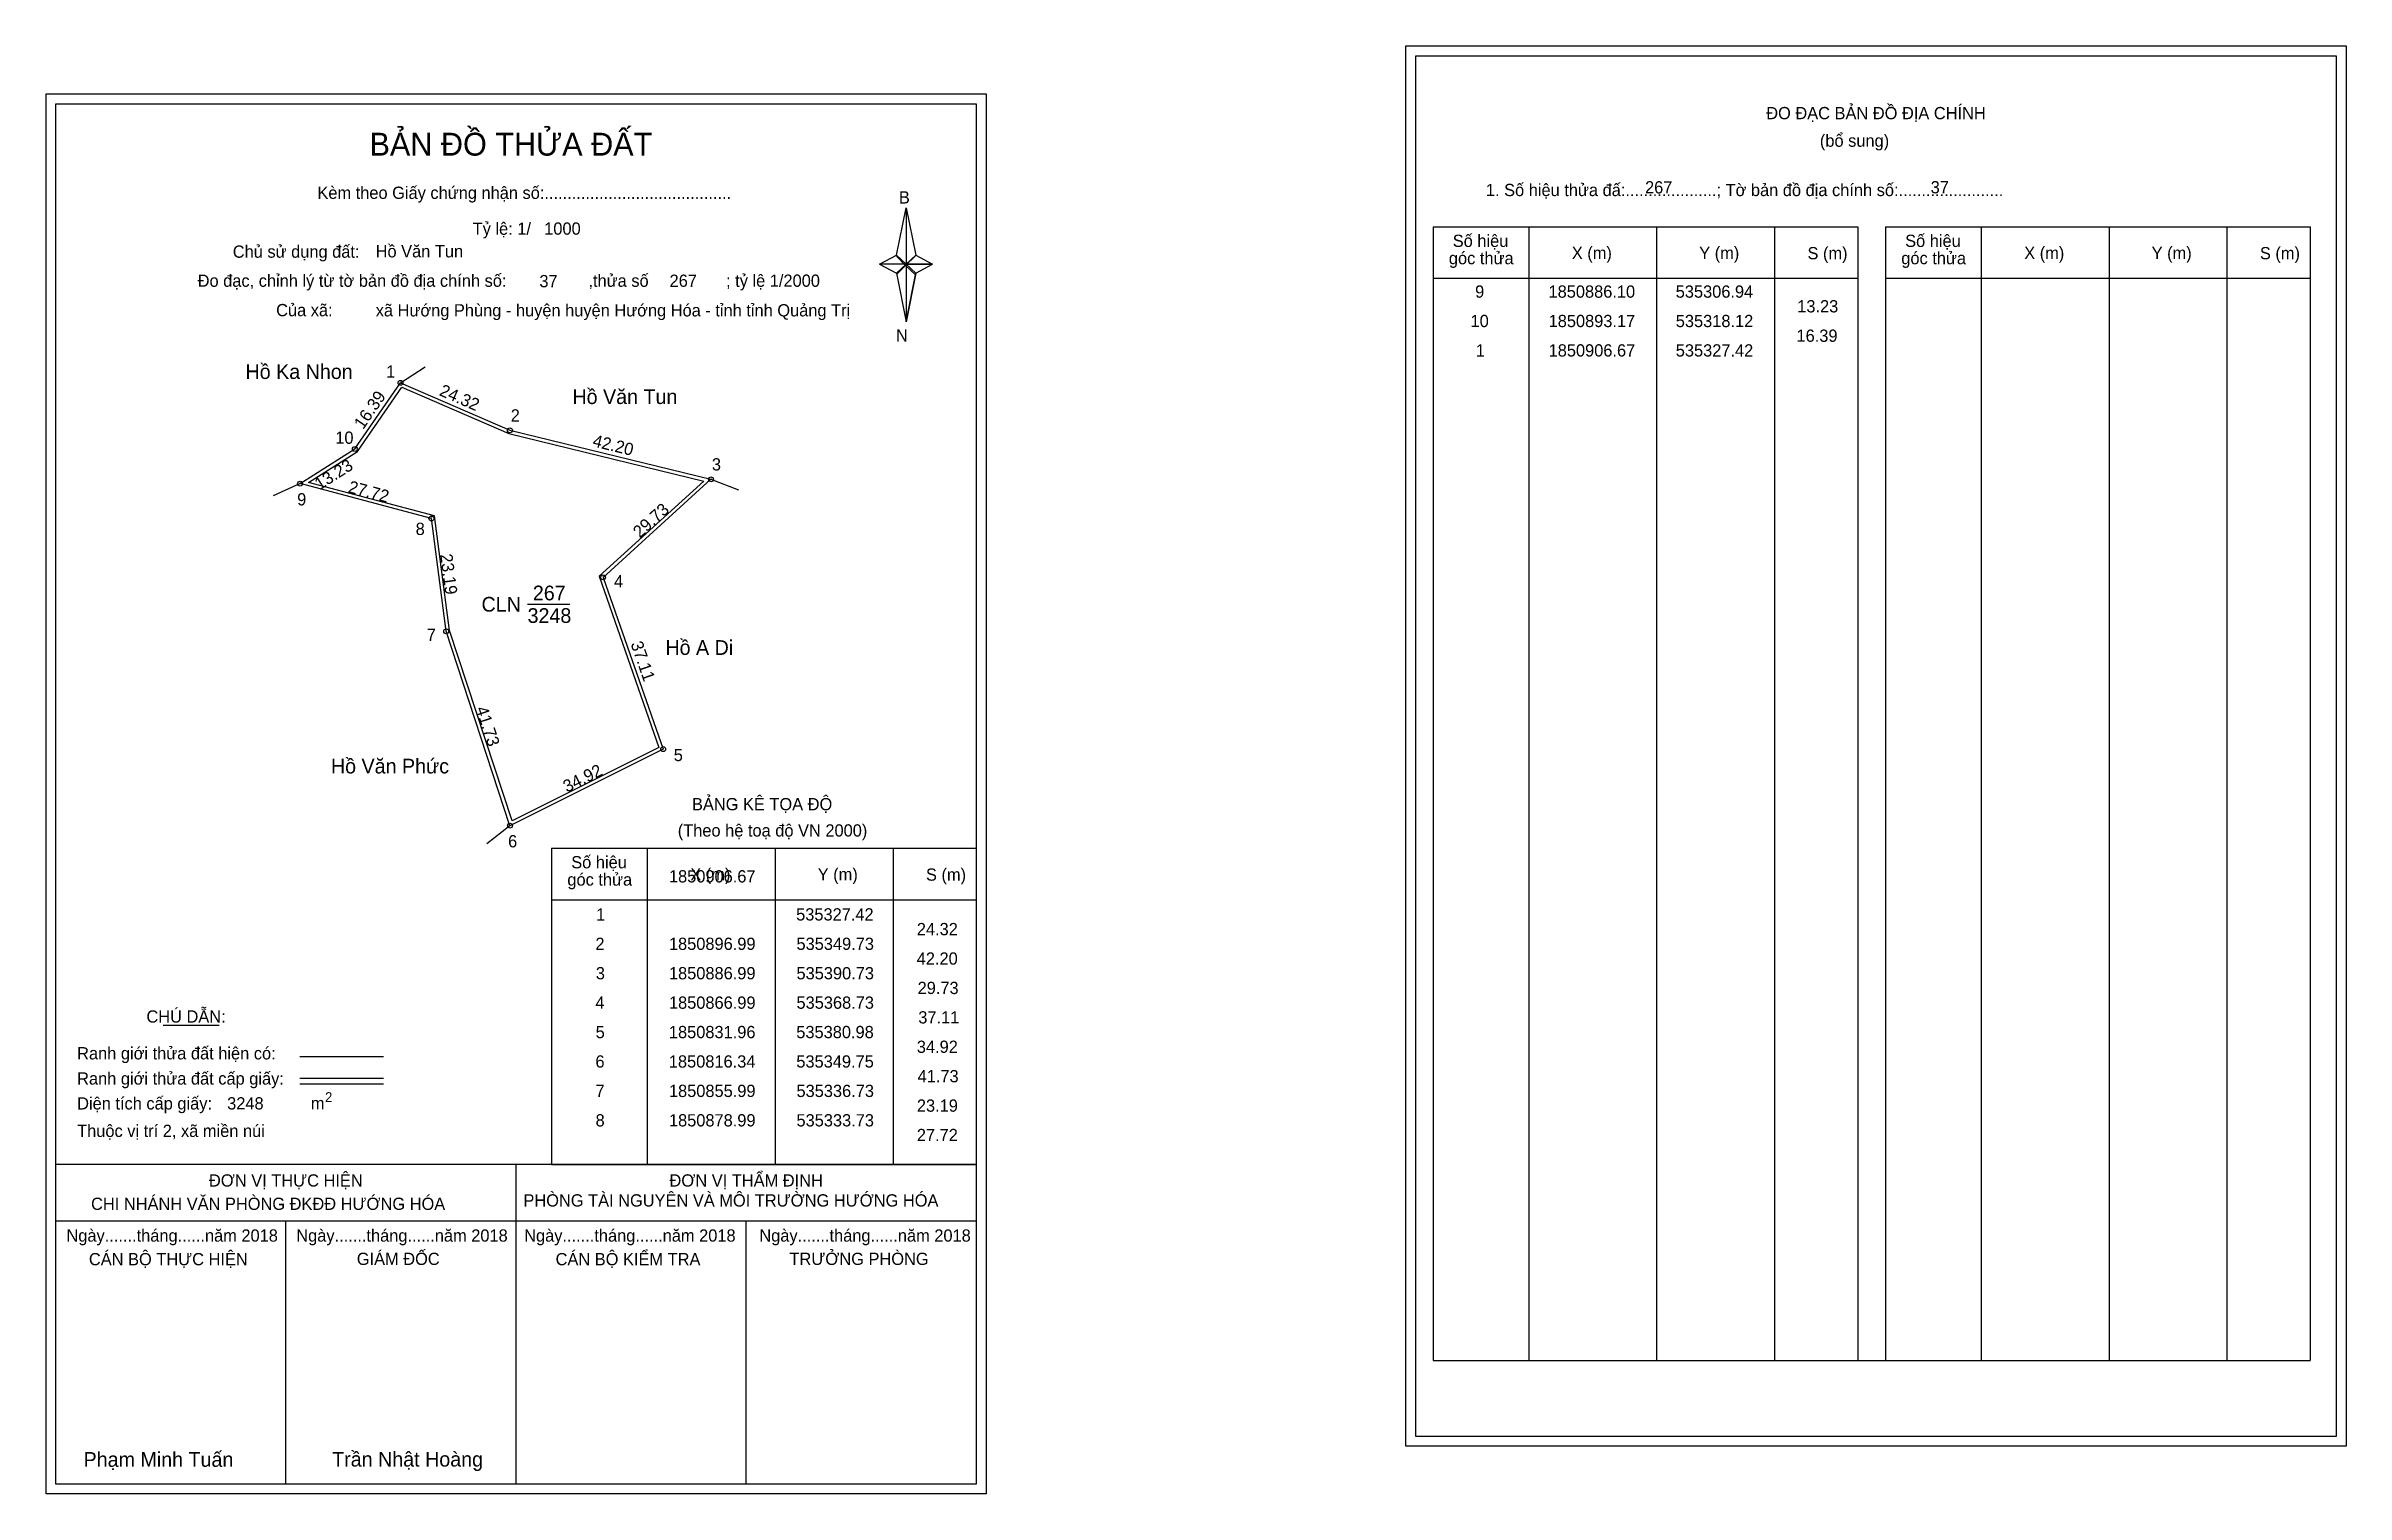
# Model space of a CAD drawing. Extents: x 535255 to 535724, y 1850680 to 1850975.
import ezdxf

# ---------------------------------------------------------------- set-up
doc = ezdxf.new("R2010")
doc.units = 0
for name, color, linetype in [('Level 1', 7, 'Continuous'), ('Level 10', 7, 'Continuous'), ('Level 11', 7, 'Continuous'), ('Level 13', 7, 'Continuous'), ('Level 27', 7, 'Continuous'), ('Level 3', 7, 'Continuous'), ('Level 36', 7, 'Continuous'), ('Level 49', 7, 'Continuous'), ('Level 53', 7, 'Continuous'), ('Level 55', 7, 'Continuous'), ('Level 6', 7, 'Continuous'), ('Level 63', 7, 'Continuous'), ('Level 9', 7, 'Continuous')]:
    doc.layers.add(name, color=color, linetype=linetype)

msp = doc.modelspace()

# ---------------------------------------------------------------- linework, layer by layer
at = {"layer": 'Level 1'}
for p, q in [((535534.45, 1850973.37), (535534.45, 1850973.37)), ((535257.13, 1850963.6), (535257.13, 1850963.6)), ((535428.55, 1850932.72), (535430.52, 1850942.36)), ((535428.55, 1850932.72), (535430.52, 1850942.36)), ((535430.52, 1850942.36), (535430.52, 1850930.84)), ((535430.52, 1850942.36), (535432.49, 1850932.72)), ((535430.52, 1850942.36), (535430.52, 1850930.84)), ((535537.99, 1850938.51), (535624.59, 1850938.51)), ((535557.58, 1850707.25), (535557.58, 1850938.51)), ((535583.65, 1850707.25), (535583.65, 1850938.51)), ((535607.62, 1850938.51), (535607.62, 1850707.25)), ((535624.59, 1850938.51), (535624.59, 1850707.25)), ((535630.24, 1850938.51), (535716.85, 1850938.51)), ((535649.83, 1850707.25), (535649.83, 1850938.51)), ((535675.91, 1850707.25), (535675.91, 1850938.51)), ((535699.88, 1850938.51), (535699.88, 1850707.25)), ((535716.85, 1850938.51), (535716.85, 1850707.25)), ((535425.11, 1850930.84), (535428.55, 1850932.72)), ((535425.11, 1850930.84), (535428.55, 1850929)), ((535430.52, 1850930.84), (535425.11, 1850930.84)), ((535428.55, 1850932.72), (535430.52, 1850930.84)), ((535430.52, 1850930.84), (535428.55, 1850932.72)), ((535430.37, 1850930.62), (535428.55, 1850932.5)), ((535430.52, 1850930.84), (535428.55, 1850929)), ((535428.55, 1850929), (535430.52, 1850930.84)), ((535430.37, 1850930.62), (535428.55, 1850928.78)), ((535428.55, 1850928.78), (535430.37, 1850930.62)), ((535428.55, 1850929), (535430.52, 1850919.14)), ((535432.34, 1850932.5), (535430.37, 1850930.62)), ((535430.37, 1850930.62), (535432.34, 1850932.5)), ((535432.34, 1850928.78), (535430.37, 1850930.62)), ((535432.49, 1850932.72), (535430.52, 1850930.84)), ((535430.52, 1850930.84), (535432.49, 1850932.72)), ((535430.52, 1850930.84), (535430.52, 1850919.14)), ((535430.52, 1850930.84), (535435.93, 1850930.84)), ((535430.52, 1850930.84), (535432.49, 1850929)), ((535435.93, 1850930.84), (535430.52, 1850930.84)), ((535430.52, 1850930.84), (535430.52, 1850919.14)), ((535432.49, 1850929), (535430.52, 1850930.84)), ((535432.49, 1850929), (535430.52, 1850919.14)), ((535430.52, 1850919.14), (535432.49, 1850929)), ((535432.49, 1850932.72), (535435.93, 1850930.84)), ((535432.49, 1850929), (535435.93, 1850930.84)), ((535537.99, 1850927.99), (535624.59, 1850927.99)), ((535630.24, 1850927.99), (535716.85, 1850927.99)), ((535358.23, 1850811.77), (535444.83, 1850811.77)), ((535377.82, 1850747.25), (535377.82, 1850811.77)), ((535403.89, 1850747.25), (535403.89, 1850811.77)), ((535427.86, 1850811.77), (535427.86, 1850747.25)), ((535358.23, 1850801.25), (535444.83, 1850801.25)), ((535279.05, 1850775.67), (535290.45, 1850775.67)), ((535306.91, 1850769.26), (535323.93, 1850769.26)), ((535306.91, 1850764.81), (535323.93, 1850764.81)), ((535306.91, 1850763.72), (535323.93, 1850763.72)), ((535363.96, 1850747.25), (535257.13, 1850747.25)), ((535444.83, 1850747.25), (535339.99, 1850747.25)), ((535350.98, 1850682.03), (535350.98, 1850747.25)), ((535358.23, 1850747.25), (535444.83, 1850747.25)), ((535444.83, 1850735.7), (535257.13, 1850735.7)), ((535304.05, 1850682.03), (535304.05, 1850735.7)), ((535397.9, 1850682.03), (535397.9, 1850735.7)), ((535537.99, 1850707.25), (535716.85, 1850707.25)), ((535722.15, 1850691.79), (535722.15, 1850691.79)), ((535444.83, 1850682.03), (535444.83, 1850682.03))]:
    msp.add_line(p, q, dxfattribs=at)
at = {"layer": 'Level 10'}
for p, q in [((535318.12, 1850893.17), (535327.42, 1850906.67)), ((535318.62, 1850892.65), (535327.67, 1850905.8)), ((535327.42, 1850906.67), (535349.73, 1850896.99)), ((535327.67, 1850905.8), (535349.51, 1850896.32)), ((535349.51, 1850896.32), (535389.28, 1850886.62)), ((535349.73, 1850896.99), (535390.73, 1850886.99)), ((535306.94, 1850886.1), (535318.12, 1850893.17)), ((535308.67, 1850886.37), (535318.62, 1850892.65)), ((535390.73, 1850886.99), (535368.73, 1850866.99)), ((535333.73, 1850878.99), (535306.94, 1850886.1)), ((535334.36, 1850879.55), (535308.67, 1850886.37)), ((535389.28, 1850886.62), (535367.92, 1850867.2)), ((535336.73, 1850855.99), (535333.73, 1850878.99)), ((535337.42, 1850856.15), (535334.36, 1850879.55)), ((535367.92, 1850867.2), (535380.12, 1850832.31)), ((535368.73, 1850866.99), (535380.98, 1850831.96)), ((535349.75, 1850816.34), (535336.73, 1850855.99)), ((535350.16, 1850817.33), (535337.42, 1850856.15)), ((535380.98, 1850831.96), (535349.75, 1850816.34)), ((535380.12, 1850832.31), (535350.16, 1850817.33))]:
    msp.add_line(p, q, dxfattribs=at)
at = {"layer": 'Level 11'}
for centre in [(535327.42, 1850906.67), (535349.73, 1850896.99), (535318.12, 1850893.17), (535390.73, 1850886.99), (535306.94, 1850886.1), (535306.94, 1850886.1), (535333.73, 1850878.99), (535368.73, 1850866.99), (535336.73, 1850855.99), (535380.98, 1850831.96), (535349.75, 1850816.34)]:
    msp.add_circle(centre, 0.5, dxfattribs=at)
at = {"layer": 'Level 27'}
for p, q in [((535327.42, 1850906.67), (535332.46, 1850909.93)), ((535390.73, 1850886.99), (535396.32, 1850884.81)), ((535306.94, 1850886.1), (535301.47, 1850883.65)), ((535349.75, 1850816.34), (535345.01, 1850812.66))]:
    msp.add_line(p, q, dxfattribs=at)
at = {"layer": 'Level 3'}
for p, q in [((535537.99, 1850938.51), (535537.99, 1850707.25)), ((535630.24, 1850938.51), (535630.24, 1850707.25)), ((535358.23, 1850811.77), (535358.23, 1850747.25))]:
    msp.add_line(p, q, dxfattribs=at)
at = {"layer": 'Level 63'}
for points in [[(535532.46, 1850975.37), (535724.16, 1850975.37), (535724.16, 1850689.79), (535532.46, 1850689.79)], [(535534.46, 1850973.37), (535722.16, 1850973.37), (535722.16, 1850691.79), (535534.46, 1850691.79)], [(535255.13, 1850965.6), (535446.83, 1850965.6), (535446.83, 1850680.03), (535255.13, 1850680.03)], [(535257.13, 1850963.6), (535444.83, 1850963.6), (535444.83, 1850682.03), (535257.13, 1850682.03)]]:
    msp.add_lwpolyline(points, close=True, dxfattribs=at)
at = {"layer": 'Level 9'}
msp.add_line((535353.33, 1850861.5), (535361.95, 1850861.5), dxfattribs=at)

# ---------------------------------------------------------------- texts
at = {"layer": 'Level 1'}
for s, height, p in [('ĐO ĐẠC BẢN ĐỒ ĐỊA CHÍNH', 2.5, (535605.93, 1850960.43)), ('BẢN ĐỒ THỬA ĐẤT', 4.6657, (535321.1, 1850953.01)), ('(bổ sung)', 2.5, (535616.87, 1850954.81)), ('Kèm theo Giấy chứng nhận số:.........................................', 2.5, (535310.48, 1850944.18)), ('B', 2.5, (535429.06, 1850943.24)), ('1. Số hiệu thửa đấ:....................; Tờ bản đồ địa chính số:.......................', 2.5, (535548.76, 1850944.75)), ('Chủ sử dụng đất:', 2.5, (535293.22, 1850932.18)), ('góc thửa', 2.5, (535541.21, 1850930.85)), ('Số hiệu', 2.5, (535542, 1850934.38)), ('X (m)', 2.5, (535566.28, 1850931.91)), ('Y (m)', 2.5, (535592.26, 1850931.91)), ('S (m)', 2.5, (535614.34, 1850931.86)), ('góc thửa', 2.5, (535633.47, 1850930.85)), ('Số hiệu', 2.5, (535634.26, 1850934.38)), ('X (m)', 2.5, (535658.54, 1850931.91)), ('Y (m)', 2.5, (535684.52, 1850931.91)), ('S (m)', 2.5, (535706.6, 1850931.86)), ('Đo đạc, chỉnh lý từ tờ bản đồ địa chính số:                  ,thửa số                 ; tỷ lệ 1/2000', 2.5, (535286.06, 1850926.25)), ('Của xã:', 2.5, (535302.06, 1850920.25)), ('N', 2.5, (535428.46, 1850915.07)), ('BẢNG KÊ TỌA ĐỘ', 2.5, (535386.86, 1850819.48)), ('(Theo hệ toạ độ VN 2000)', 2.5, (535383.96, 1850814.12)), ('Số hiệu', 2.5, (535362.24, 1850807.64)), ('X (m)', 2.5, (535386.52, 1850805.17)), ('Y (m)', 2.5, (535412.5, 1850805.17)), ('S (m)', 2.5, (535434.58, 1850805.12)), ('góc thửa', 2.5, (535361.45, 1850804.11)), ('CHÚ DẪN:', 2.5, (535275.61, 1850776.17)), ('Ranh giới thửa đất hiện có:', 2.5, (535261.48, 1850768.67)), ('Ranh giới thửa đất cấp giấy:', 2.5, (535261.48, 1850763.53)), ('Diện tích cấp giấy:', 2.5, (535261.48, 1850758.45)), ('m', 2.5, (535309.13, 1850758.47)), ('2', 2, (535312.03, 1850759.98)), ('Thuộc vị trí 2, xã miền núi', 2.5, (535261.48, 1850752.85)), ('ĐƠN VỊ THẨM ĐỊNH', 2.5, (535382.27, 1850742.73)), ('ĐƠN VỊ THỰC HIỆN', 2.5, (535288.36, 1850742.73)), ('PHÒNG TÀI NGUYÊN VÀ MÔI TRƯỜNG HƯỚNG HÓA', 2.5, (535352.49, 1850738.66)), ('CHI NHÁNH VĂN PHÒNG ĐKĐĐ HƯỚNG HÓA', 2.5, (535264.32, 1850737.97)), ('Ngày.......tháng......năm 2018', 2.5, (535259.3, 1850731.5)), ('Ngày.......tháng......năm 2018', 2.5, (535306.17, 1850731.5)), ('Ngày.......tháng......năm 2018', 2.5, (535352.64, 1850731.5)), ('Ngày.......tháng......năm 2018', 2.5, (535400.6, 1850731.5)), ('CÁN BỘ THỰC HIỆN', 2.5, (535263.88, 1850726.68)), ('GIÁM ĐỐC', 2.5, (535318.51, 1850726.74)), ('CÁN BỘ KIỂM TRA', 2.5, (535359.05, 1850726.68)), ('TRƯỞNG PHÒNG', 2.5, (535406.74, 1850726.74)), ('Phạm Minh Tuấn', 3, (535262.79, 1850685.57)), ('Trần Nhật Hoàng', 3, (535313.48, 1850685.62))]:
    msp.add_text(s, height=height, dxfattribs=at).set_placement(p)
at = {"layer": 'Level 11'}
msp.add_text('Tỷ lệ: 1/', height=2.5, dxfattribs=at).set_placement((535342.14, 1850936.86))
at = {"layer": 'Level 13'}
for s, p in [('267', (535354.41, 1850862.3)), ('CLN', (535343.94, 1850860)), ('3248', (535353.33, 1850857.7))]:
    msp.add_text(s, height=3, dxfattribs=at).set_placement(p)
at = {"layer": 'Level 36'}
for s, p in [('Hồ Ka Nhon', (535295.81, 1850907.45)), ('Hồ Văn Tun', (535362.48, 1850902.34)), ('Hồ A Di', (535381.44, 1850851.18)), ('Hồ Văn Phức', (535313.23, 1850826.99))]:
    msp.add_text(s, height=3, dxfattribs=at).set_placement(p)
at = {"layer": 'Level 49'}
for s, rotation, p in [('24.32', 336.5446, (535335.15, 1850904.19)), ('16.39', 55.4375, (535319.8, 1850897.02)), ('42.20', 346.293, (535366.45, 1850893.74)), ('13.23', 32.3084, (535310.91, 1850884.71)), ('27.72', 345.1365, (535316.6, 1850884.36)), ('29.73', 42.2737, (535376.23, 1850874.89)), ('23.19', 277.4314, (535335.5, 1850871.64)), ('37.11', 289.2747, (535374.31, 1850853.45)), ('41.73', 288.1788, (535342.75, 1850840.22)), ('34.92', 26.5724, (535361.36, 1850823.04))]:
    msp.add_text(s, height=2.5, rotation=rotation, dxfattribs=at).set_placement(p)
at = {"layer": 'Level 53'}
for s, p in [('9', (535546.56, 1850924.03)), ('1850886.10', (535561.53, 1850924.03)), ('535306.94', (535587.47, 1850924.03)), ('10', (535545.63, 1850918.03)), ('1850893.17', (535561.55, 1850918.03)), ('535318.12', (535587.48, 1850918.03)), ('13.23', (535612.25, 1850921.03)), ('16.39', (535612.1, 1850915.03)), ('1', (535546.71, 1850912.03)), ('1850906.67', (535561.55, 1850912.03)), ('535327.42', (535587.48, 1850912.03)), ('1850906.67', (535382.16, 1850804.76)), ('1', (535367.32, 1850797)), ('535327.42', (535408.1, 1850797)), ('2', (535367.17, 1850791)), ('1850896.99', (535382.16, 1850791)), ('535349.73', (535408.17, 1850791)), ('24.32', (535432.71, 1850794)), ('42.20', (535432.69, 1850788)), ('3', (535367.25, 1850785)), ('1850886.99', (535382.16, 1850785)), ('535390.73', (535408.17, 1850785)), ('29.73', (535432.87, 1850782)), ('4', (535367.16, 1850779)), ('1850866.99', (535382.16, 1850779)), ('535368.73', (535408.17, 1850779)), ('5', (535367.22, 1850773)), ('1850831.96', (535382.15, 1850773)), ('535380.98', (535408.13, 1850773)), ('37.11', (535433.01, 1850776)), ('6', (535367.17, 1850767)), ('1850816.34', (535382.14, 1850767)), ('535349.75', (535408.14, 1850767)), ('34.92', (535432.71, 1850770)), ('41.73', (535432.87, 1850764)), ('7', (535367.18, 1850761)), ('1850855.99', (535382.16, 1850761)), ('535336.73', (535408.17, 1850761)), ('23.19', (535432.72, 1850758)), ('8', (535367.2, 1850755)), ('1850878.99', (535382.16, 1850755)), ('535333.73', (535408.17, 1850755)), ('27.72', (535432.71, 1850752))]:
    msp.add_text(s, height=2.5, dxfattribs=at).set_placement(p)
at = {"layer": 'Level 55'}
for s, height, p in [('1', 0.4, (535327.31, 1850906.67)), ('0', 0.11, (535327.38, 1850906.56)), ('0', 0.11, (535327.38, 1850906.56)), ('0', 0.11, (535327.38, 1850906.56)), ('2', 0.4, (535349.59, 1850896.99)), ('0', 0.11, (535349.69, 1850896.88)), ('0', 0.11, (535349.69, 1850896.88)), ('10', 0.4, (535317.84, 1850893.17)), ('0', 0.11, (535318.08, 1850893.06)), ('3', 0.4, (535390.61, 1850886.99)), ('0', 0.11, (535390.69, 1850886.88)), ('0', 0.11, (535390.69, 1850886.88)), ('0', 0.11, (535390.69, 1850886.88)), ('0', 0.11, (535390.69, 1850886.88)), ('9', 0.4, (535306.8, 1850886.1)), ('47', 0.11, (535306.86, 1850885.99)), ('0', 0.11, (535306.9, 1850885.99)), ('8', 0.4, (535333.6, 1850878.99)), ('47', 0.11, (535333.65, 1850878.88)), ('4', 0.4, (535368.59, 1850866.99)), ('0', 0.11, (535368.69, 1850866.88)), ('0', 0.11, (535368.69, 1850866.88)), ('7', 0.4, (535336.6, 1850855.99)), ('47', 0.11, (535336.65, 1850855.88)), ('5', 0.4, (535380.85, 1850831.96)), ('0', 0.11, (535380.94, 1850831.85)), ('0', 0.11, (535380.94, 1850831.85)), ('6', 0.4, (535349.61, 1850816.34)), ('47', 0.11, (535349.67, 1850816.23)), ('0', 0.11, (535349.71, 1850816.23)), ('0', 0.11, (535349.71, 1850816.23))]:
    msp.add_text(s, height=height, dxfattribs=at).set_placement(p)
at = {"layer": 'Level 6'}
for s, p in [('267', (535581.21, 1850945.29)), ('37', (535639.46, 1850945.31)), ('1000', (535356.73, 1850936.88)), ('Hồ Văn Tun', (535322.35, 1850932.25)), ('37', (535355.74, 1850926.16)), ('267', (535382.29, 1850926.24)), ('xã Hướng Phùng - huyện huyện Hướng Hóa - tỉnh tỉnh Quảng Trị', (535322.37, 1850920.21)), ('3248', (535292.07, 1850758.46))]:
    msp.add_text(s, height=2.5, dxfattribs=at).set_placement(p)
at = {"layer": 'Level 9'}
for s, p in [('1', (535324.49, 1850907.72)), ('2', (535349.9, 1850898.77)), ('10', (535314.12, 1850894.23)), ('3', (535390.92, 1850888.79)), ('9', (535306.35, 1850881.66)), ('8', (535330.51, 1850875.63)), ('4', (535370.97, 1850864.95)), ('7', (535332.77, 1850854.03)), ('5', (535383.14, 1850829.51)), ('6', (535349.36, 1850811.92))]:
    msp.add_text(s, height=2.5, dxfattribs=at).set_placement(p)

doc.saveas('drawing.dxf')
